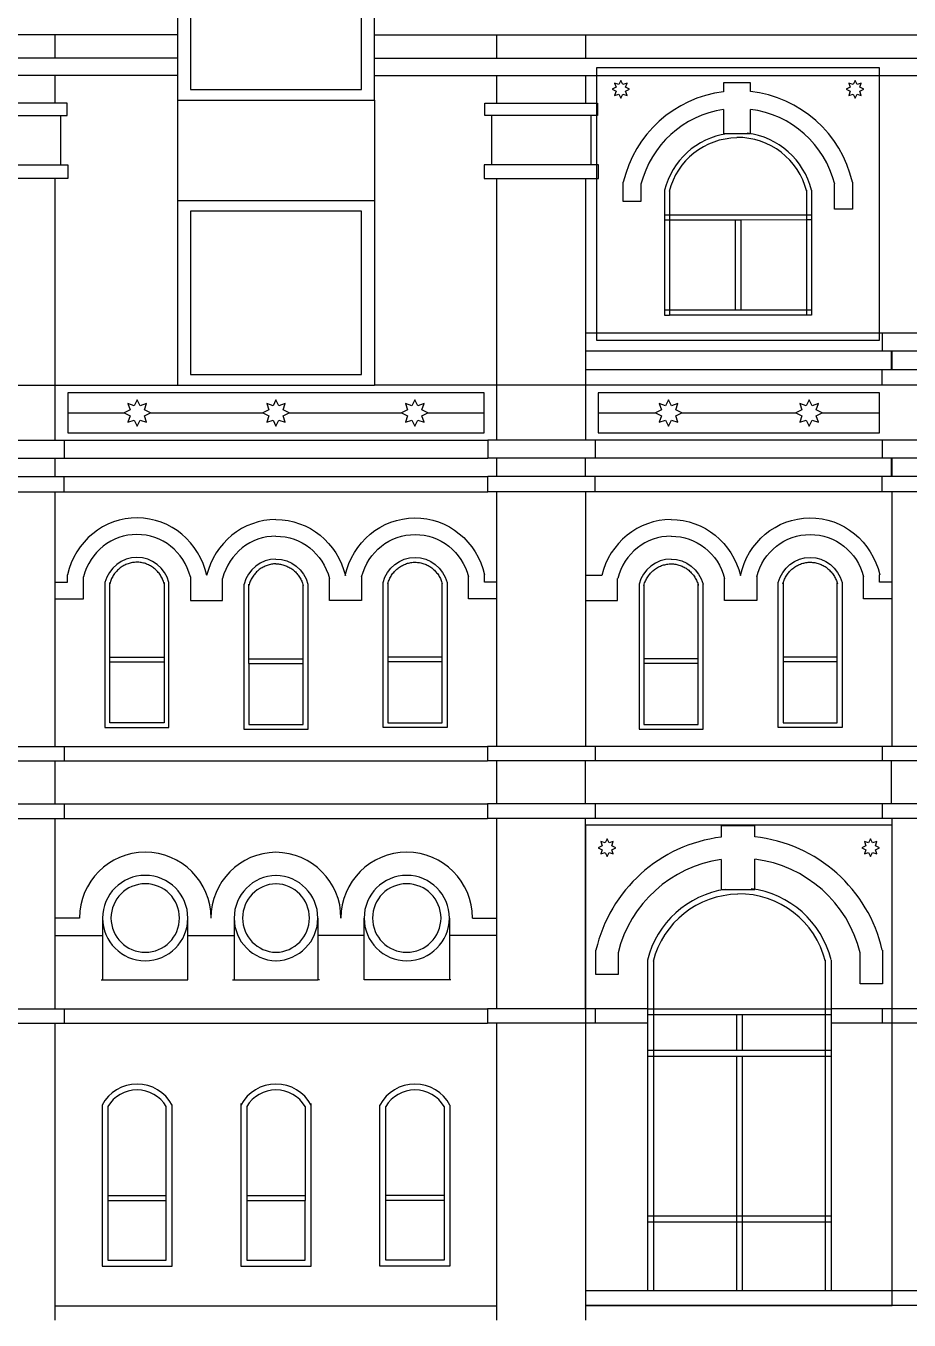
# Model space of a CAD drawing. Extents: x 57125 to 87063, y 75732 to 102848.
# Drawn here: x 69531 to 78582, y 75732 to 88989 of the extents above; entities that cross this region are included whole.
import ezdxf

# ---------------------------------------------------------------- set-up
doc = ezdxf.new("R2010")
doc.units = 0
for name, color, linetype, lineweight in [('01_SOURCE_ARCHITECTURE', 7, 'Continuous', 25), ('02_SOURCE_OPENINGS', 7, 'Continuous', 25), ('04_ANDALUSIAN_ALFIZ', 7, 'Continuous', 25), ('05_ANDALUSIAN_GIRIH', 7, 'Continuous', 25), ('06_ANDALUSIAN_FRIEZES', 7, 'Continuous', 25)]:
    doc.layers.add(name, color=color, linetype=linetype, lineweight=lineweight)

# ---------------------------------------------------------------- blocks, each defined once
blk = doc.blocks.new('ANDALUSIAN_ORIGINAL_OPENING_050')
at = {"layer": '02_SOURCE_OPENINGS'}
for points in [[(-1008, 1426), (-1008, 851), (-1008, 671), (-1008, 432), (-1008, 252), (-1008, 0), (0, 0), (1008, 0), (1008, 252), (1008, 432), (1008, 671), (1008, 851), (1008, 1426)], [(-877, 1426), (-877, 109), (0, 109), (877, 109), (877, 1426)]]:
    blk.add_lwpolyline(points, dxfattribs=at)
for major_axis, start_param in [((1089, 0), 1.641557), ((958, 0), 1.65125)]:
    blk.add_ellipse((77, 1502), major_axis=major_axis, ratio=0.833333, start_param=start_param, end_param=3.225507, dxfattribs=at)
at = {"layer": '02_SOURCE_OPENINGS', "extrusion": (0, 0, -1)}
for major_axis, start_param in [((-1089, 0), 1.641557), ((-958, 0), 1.65125)]:
    blk.add_ellipse((-77, 1502), major_axis=major_axis, ratio=0.833333, start_param=start_param, end_param=3.225507, dxfattribs=at)
blk = doc.blocks.new('ANDALUSIAN_ORIGINAL_OPENING_049')
at = {"layer": '02_SOURCE_OPENINGS'}
blk.add_lwpolyline([(-877, 0), (0, 0), (877, 0), (877, 1672), (0, 1672), (-877, 1672)], close=True, dxfattribs=at)
blk = doc.blocks.new('ANDALUSIAN_ORIGINAL_OPENING_018')
at = {"layer": '02_SOURCE_OPENINGS'}
for points in [[(328, 1435), (328, -50), (-328, -50), (-328, 1435)], [(-278, 1435), (-278, 673)], [(278, 673), (278, 1435)], [(-278, 673), (-278, 623)], [(278, 673), (-278, 673)], [(278, 623), (278, 673)], [(278, 623), (-278, 623)], [(-278, 623), (-278, 0), (278, 0), (278, 623)]]:
    blk.add_lwpolyline(points, dxfattribs=at)
at = {"layer": '02_SOURCE_OPENINGS', "extrusion": (0, 0, -1)}
blk.add_ellipse((0, 1345), major_axis=(0, 349), ratio=0.972, start_param=4.972486, end_param=1.310699, dxfattribs=at)
at = {"layer": '02_SOURCE_OPENINGS'}
blk.add_open_spline([(-279, 1422), (-277, 1431), (-274, 1440), (-266, 1464), (-259, 1478), (-244, 1505), (-236, 1519), (-217, 1543), (-206, 1555), (-184, 1576), (-172, 1586), (-146, 1603), (-133, 1611), (-105, 1623), (-91, 1629), (-62, 1637), (-47, 1640), (-17, 1644), (-2, 1644), (28, 1643), (43, 1641), (73, 1634), (88, 1630), (116, 1619), (130, 1612), (156, 1597), (169, 1588), (193, 1568), (204, 1557), (224, 1534), (234, 1522), (250, 1495), (258, 1481), (270, 1453), (275, 1438), (279, 1422), (279, 1422), (279, 1422)], degree=3, knots=[-1.310699, -1.310699, -1.310699, -1.310699, -1.216605, -1.216605, -1.05874, -1.05874, -0.900876, -0.900876, -0.743012, -0.743012, -0.585148, -0.585148, -0.427283, -0.427283, -0.269419, -0.269419, -0.111555, -0.111555, 0.04631, 0.04631, 0.204174, 0.204174, 0.362038, 0.362038, 0.519902, 0.519902, 0.677767, 0.677767, 0.835631, 0.835631, 0.993495, 0.993495, 1.151359, 1.151359, 1.309224, 1.309224, 1.310699, 1.310699, 1.310699, 1.310699], dxfattribs=at)
blk = doc.blocks.new('ANDALUSIAN_ORIGINAL_OPENING_017')
at = {"layer": '02_SOURCE_OPENINGS'}
for points in [[(-328, 1435), (-328, -50), (0, -50), (328, -50), (328, 1435)], [(-278, 673), (-278, 1435)], [(278, 673), (278, 1435)], [(-278, 623), (-278, 673)], [(-278, 673), (0, 673), (278, 673)], [(278, 623), (278, 673)], [(-278, 623), (0, 623), (278, 623)], [(-278, 623), (-278, 0), (0, 0), (278, 0), (278, 623)]]:
    blk.add_lwpolyline(points, dxfattribs=at)
blk.add_ellipse((0, 1345), major_axis=(0, 349), ratio=0.972, start_param=0, end_param=1.310699, dxfattribs=at)
at = {"layer": '02_SOURCE_OPENINGS', "extrusion": (0, 0, -1)}
blk.add_ellipse((0, 1345), major_axis=(0, 349), ratio=0.972, start_param=0, end_param=1.310699, dxfattribs=at)
at = {"layer": '02_SOURCE_OPENINGS'}
for points in [[(0, 1644), (-4, 1644), (-9, 1644), (-28, 1643), (-43, 1641), (-73, 1634), (-88, 1630), (-116, 1619), (-130, 1612), (-156, 1597), (-169, 1588), (-193, 1568), (-204, 1557), (-224, 1534), (-234, 1522), (-250, 1495), (-258, 1481), (-270, 1453), (-275, 1438), (-279, 1422), (-279, 1422), (-279, 1422)], [(0, 1644), (4, 1644), (9, 1644), (28, 1643), (43, 1641), (73, 1634), (88, 1630), (116, 1619), (130, 1612), (156, 1597), (169, 1588), (193, 1568), (204, 1557), (224, 1534), (234, 1522), (250, 1495), (258, 1481), (270, 1453), (275, 1438), (279, 1422), (279, 1422), (279, 1422)]]:
    blk.add_open_spline(points, degree=3, knots=[0, 0, 0, 0, 0.04631, 0.04631, 0.204174, 0.204174, 0.362038, 0.362038, 0.519902, 0.519902, 0.677767, 0.677767, 0.835631, 0.835631, 0.993495, 0.993495, 1.151359, 1.151359, 1.309224, 1.309224, 1.310699, 1.310699, 1.310699, 1.310699], dxfattribs=at)
blk = doc.blocks.new('ANDALUSIAN_ORIGINAL_OPENING_061')
at = {"layer": '02_SOURCE_OPENINGS'}
for centre, radius, start, end in [((8, 437), 437, 90.9879, 180), ((-8, 437), 437, 0, 89.0121), ((8, 437), 351, 91.232, 180), ((-8, 437), 351, 0, 88.768), ((8, 437), 437, 180, -90.9879), ((8, 437), 351, 180, -91.232), ((-8, 437), 437, -89.0121, 0), ((-8, 437), 351, -88.768, 0)]:
    blk.add_arc(centre, radius, start, end, dxfattribs=at)
blk = doc.blocks.new('ANDALUSIAN_ORIGINAL_OPENING_062')
at = {"layer": '02_SOURCE_OPENINGS'}
for radius, start, end in [(437, 0, 180), (351, 0, 180), (437, 180, 0), (351, 180, 0)]:
    blk.add_arc((0, 437), radius, start, end, dxfattribs=at)
blk = doc.blocks.new('ANDALUSIAN_ORIGINAL_OPENING_008')
at = {"layer": '02_SOURCE_OPENINGS'}
for points in [[(-359, 1605), (-359, -60), (0, -60), (359, -60), (359, 1605)], [(-299, 1575), (-299, 663)], [(299, 1575), (299, 663)], [(-299, 663), (-299, 613)], [(-299, 663), (0, 663), (299, 663)], [(299, 663), (299, 613)], [(-299, 613), (0, 613), (299, 613)], [(-299, 613), (-299, 0), (0, 0), (299, 0), (299, 613)]]:
    blk.add_lwpolyline(points, dxfattribs=at)
for radius, start, end in [(407, 90, 151.8913), (347, 90, 149.5046), (407, 28.1087, 90), (347, 30.4954, 90)]:
    blk.add_arc((0, 1399), radius, start, end, dxfattribs=at)
blk = doc.blocks.new('ANDALUSIAN_ORIGINAL_OPENING_009')
at = {"layer": '02_SOURCE_OPENINGS'}
for points in [[(359, 1591), (359, -60), (-359, -60), (-359, 1591)], [(-299, 663), (-299, 1575)], [(299, 1575), (299, 663)], [(-299, 613), (-299, 663)], [(299, 663), (-299, 663)], [(299, 663), (299, 613)], [(299, 613), (-299, 613)], [(299, 613), (299, 0), (-299, 0), (-299, 613)]]:
    blk.add_lwpolyline(points, dxfattribs=at)
for radius, start, end in [(407, 28.1087, 151.8913), (347, 30.4954, 149.5046)]:
    blk.add_arc((0, 1399), radius, start, end, dxfattribs=at)
blk = doc.blocks.new('ANDALUSIAN_ORIGINAL_OPENING_020')
at = {"layer": '02_SOURCE_OPENINGS'}
for points in [[(328, 1435), (328, -50), (-328, -50), (-328, 1435)], [(-278, 1435), (-278, 673)], [(278, 673), (278, 1435)], [(-278, 673), (-278, 623)], [(278, 673), (-278, 673)], [(278, 623), (278, 673)], [(278, 623), (-278, 623)], [(-278, 623), (-278, 0), (278, 0), (278, 623)]]:
    blk.add_lwpolyline(points, dxfattribs=at)
at = {"layer": '02_SOURCE_OPENINGS', "extrusion": (0, 0, -1)}
blk.add_ellipse((0, 1345), major_axis=(0, 349), ratio=0.972, start_param=4.972486, end_param=1.310699, dxfattribs=at)
at = {"layer": '02_SOURCE_OPENINGS'}
blk.add_open_spline([(-279, 1422), (-277, 1431), (-274, 1440), (-266, 1464), (-259, 1478), (-244, 1505), (-236, 1519), (-217, 1543), (-206, 1555), (-184, 1576), (-172, 1586), (-146, 1603), (-133, 1611), (-105, 1623), (-91, 1629), (-62, 1637), (-47, 1640), (-17, 1644), (-2, 1644), (28, 1643), (43, 1641), (73, 1634), (88, 1630), (116, 1619), (130, 1612), (156, 1597), (169, 1588), (193, 1568), (204, 1557), (224, 1534), (234, 1522), (250, 1495), (258, 1481), (270, 1453), (275, 1438), (279, 1422), (279, 1422), (279, 1422)], degree=3, knots=[-1.310699, -1.310699, -1.310699, -1.310699, -1.216605, -1.216605, -1.05874, -1.05874, -0.900876, -0.900876, -0.743012, -0.743012, -0.585148, -0.585148, -0.427283, -0.427283, -0.269419, -0.269419, -0.111555, -0.111555, 0.04631, 0.04631, 0.204174, 0.204174, 0.362038, 0.362038, 0.519902, 0.519902, 0.677767, 0.677767, 0.835631, 0.835631, 0.993495, 0.993495, 1.151359, 1.151359, 1.309224, 1.309224, 1.310699, 1.310699, 1.310699, 1.310699], dxfattribs=at)
blk = doc.blocks.new('ANDALUSIAN_ORIGINAL_OPENING_019')
at = {"layer": '02_SOURCE_OPENINGS'}
for points in [[(-328, 1435), (-328, -50), (0, -50), (328, -50), (328, 1435)], [(-278, 1435), (-278, 673)], [(278, 673), (278, 1435)], [(-278, 673), (-278, 623)], [(278, 673), (-278, 673)], [(278, 623), (278, 673)], [(278, 623), (-278, 623)], [(-278, 623), (-278, 0), (278, 0), (278, 623)]]:
    blk.add_lwpolyline(points, dxfattribs=at)
blk.add_ellipse((0, 1345), major_axis=(0, 349), ratio=0.972, start_param=6.283185, end_param=1.310699, dxfattribs=at)
at = {"layer": '02_SOURCE_OPENINGS', "extrusion": (0, 0, -1)}
blk.add_ellipse((0, 1345), major_axis=(0, 349), ratio=0.972, start_param=6.283185, end_param=1.310699, dxfattribs=at)
at = {"layer": '02_SOURCE_OPENINGS'}
blk.add_open_spline([(-279, 1422), (-277, 1431), (-274, 1440), (-266, 1464), (-259, 1478), (-244, 1505), (-236, 1519), (-217, 1543), (-206, 1555), (-184, 1576), (-172, 1586), (-146, 1603), (-133, 1611), (-105, 1623), (-91, 1629), (-62, 1637), (-47, 1640), (-17, 1644), (-2, 1644), (28, 1643), (43, 1641), (73, 1634), (88, 1630), (116, 1619), (130, 1612), (156, 1597), (169, 1588), (193, 1568), (204, 1557), (224, 1534), (234, 1522), (250, 1495), (258, 1481), (270, 1453), (275, 1438), (279, 1422), (279, 1422), (279, 1422)], degree=3, knots=[-1.310699, -1.310699, -1.310699, -1.310699, -1.216605, -1.216605, -1.05874, -1.05874, -0.900876, -0.900876, -0.743012, -0.743012, -0.585148, -0.585148, -0.427283, -0.427283, -0.269419, -0.269419, -0.111555, -0.111555, 0.04631, 0.04631, 0.204174, 0.204174, 0.362038, 0.362038, 0.519902, 0.519902, 0.677767, 0.677767, 0.835631, 0.835631, 0.993495, 0.993495, 1.151359, 1.151359, 1.309224, 1.309224, 1.310699, 1.310699, 1.310699, 1.310699], dxfattribs=at)
blk = doc.blocks.new('ANDALUSIAN_ORIGINAL_OPENING_004')
at = {"layer": '02_SOURCE_OPENINGS'}
for points in [[(-941, 3387), (-941, 2889), (-941, 2886)], [(-881, 3387), (-881, 2886)], [(881, 3388), (881, 2886)], [(941, 3388), (941, 2889), (941, 2886)], [(-941, 2886), (-941, 2826)], [(-881, 2886), (-941, 2886)], [(-941, 2826), (-941, 2742), (-941, 2460)], [(-881, 2826), (-941, 2826)], [(-881, 2886), (-881, 2826)], [(881, 2886), (-881, 2886)], [(-881, 2826), (-881, 2460)], [(-30, 2826), (-881, 2826)], [(-30, 2826), (-30, 2460)], [(30, 2826), (-30, 2826)], [(30, 2826), (30, 2460)], [(881, 2826), (30, 2826)], [(881, 2886), (881, 2826)], [(941, 2886), (881, 2886)], [(881, 2826), (881, 2460)], [(941, 2826), (881, 2826)], [(941, 2886), (941, 2826)], [(941, 2826), (941, 2742), (941, 2460)], [(-941, 2460), (-941, 2400)], [(-881, 2460), (-941, 2460)], [(-941, 2400), (-941, 763)], [(-881, 2400), (-941, 2400)], [(-881, 2460), (-881, 2400)], [(-30, 2460), (-881, 2460)], [(-881, 2400), (-881, 763)], [(-30, 2400), (-881, 2400)], [(30, 2460), (-30, 2460)], [(-30, 2400), (-30, 763)], [(30, 2400), (-30, 2400)], [(881, 2460), (30, 2460)], [(30, 2400), (30, 763)], [(881, 2400), (30, 2400)], [(881, 2460), (881, 2400)], [(941, 2460), (881, 2460)], [(881, 2400), (881, 763)], [(941, 2400), (881, 2400)], [(941, 2460), (941, 2400)], [(941, 2400), (941, 763)], [(-941, 763), (-941, 703)], [(-881, 763), (-941, 763)], [(-941, 703), (-941, 0)], [(-881, 703), (-941, 703)], [(-881, 763), (-881, 703)], [(-30, 763), (-881, 763)], [(-881, 703), (-881, 0)], [(-30, 703), (-881, 703)], [(-30, 763), (-30, 703)], [(30, 763), (-30, 763)], [(-30, 703), (-30, 0)], [(30, 703), (-30, 703)], [(30, 763), (30, 703)], [(881, 763), (30, 763)], [(30, 703), (30, 0)], [(881, 703), (30, 703)], [(881, 763), (881, 703)], [(941, 763), (881, 763)], [(881, 703), (881, 0)], [(941, 703), (881, 703)], [(941, 763), (941, 703)], [(941, 703), (941, 0)]]:
    blk.add_lwpolyline(points, dxfattribs=at)
for radius, start, end in [(968, 98.2862, 166.0237), (972, 13.9763, 82.7923), (908, 90.7529, 166.0237), (912, 13.9763, 90.7493)]:
    blk.add_arc((-2, 3154), radius, start, end, dxfattribs=at)
blk = doc.blocks.new('ANDALUSIAN_ORIGINAL_OPENING_028')
at = {"layer": '02_SOURCE_OPENINGS'}
for points in [[(-753, 1279), (-753, 1024)], [(-703, 1279), (-703, 1024)], [(703, 1280), (703, 1025)], [(753, 1280), (753, 1025)], [(-753, 1024), (-753, 50)], [(-703, 1024), (-753, 1024)], [(-703, 974), (-753, 974)], [(703, 1025), (-703, 1024)], [(-703, 1024), (-703, 974)], [(-703, 974), (-703, 50)], [(-30, 974), (-703, 974)], [(-30, 974), (-30, 50)], [(30, 974), (-30, 974)], [(703, 975), (30, 974)], [(30, 974), (30, 50)], [(703, 1025), (703, 975)], [(753, 1025), (703, 1025)], [(703, 975), (703, 50)], [(753, 975), (703, 975)], [(753, 1025), (753, 975)], [(753, 975), (753, 50)], [(753, 975), (753, 975)], [(-703, 50), (-753, 50)], [(-753, 50), (-753, 0), (-703, 0)], [(-703, 50), (-703, 0)], [(-30, 50), (-703, 50)], [(30, 50), (-30, 50)], [(703, 50), (30, 50)], [(753, 50), (753, 0), (703, 0)], [(703, 50), (703, 0)], [(753, 50), (703, 50)], [(703, 0), (-703, 0)]]:
    blk.add_lwpolyline(points, dxfattribs=at)
for radius, start, end in [(774, 98.2862, 166.0237), (778, 13.9763, 82.7923), (724, 90.755, 166.0237), (728, 13.9763, 90.7514)]:
    blk.add_arc((-2, 1092), radius, start, end, dxfattribs=at)
blk = doc.blocks.new('ANDALUSIAN_ORIGINAL_OPENING_007')
at = {"layer": '02_SOURCE_OPENINGS'}
for points in [[(-359, 1591), (-359, -60), (359, -60), (359, 1591)], [(-299, 1575), (-299, 663)], [(299, 663), (299, 1575)], [(-299, 663), (-299, 613)], [(-299, 663), (299, 663)], [(299, 613), (299, 663)], [(-299, 613), (299, 613)], [(-299, 613), (-299, 0), (299, 0), (299, 613)]]:
    blk.add_lwpolyline(points, dxfattribs=at)
for radius, start, end in [(407, 28.1087, 151.8913), (347, 30.4954, 149.5046)]:
    blk.add_arc((0, 1399), radius, start, end, dxfattribs=at)
blk = doc.blocks.new('ANDALUSIAN_ORIGINAL_OPENING_016')
at = {"layer": '02_SOURCE_OPENINGS'}
for points in [[(-328, 1435), (-328, -50), (328, -50), (328, 1435)], [(-278, 673), (-278, 1435)], [(278, 1435), (278, 673)], [(-278, 623), (-278, 673)], [(-278, 673), (278, 673)], [(278, 673), (278, 623)], [(-278, 623), (278, 623)], [(278, 623), (278, 0), (-278, 0), (-278, 623)]]:
    blk.add_lwpolyline(points, dxfattribs=at)
blk.add_ellipse((0, 1345), major_axis=(0, 349), ratio=0.972, start_param=4.972486, end_param=1.310699, dxfattribs=at)
blk.add_open_spline([(279, 1422), (277, 1431), (274, 1440), (266, 1464), (259, 1478), (244, 1505), (236, 1519), (217, 1543), (206, 1555), (184, 1576), (172, 1586), (146, 1603), (133, 1611), (105, 1623), (91, 1629), (62, 1637), (47, 1640), (17, 1644), (2, 1644), (-28, 1643), (-43, 1641), (-73, 1634), (-88, 1630), (-116, 1619), (-130, 1612), (-156, 1597), (-169, 1588), (-193, 1568), (-204, 1557), (-224, 1534), (-234, 1522), (-250, 1495), (-258, 1481), (-270, 1453), (-275, 1438), (-279, 1422), (-279, 1422), (-279, 1422)], degree=3, knots=[-1.310699, -1.310699, -1.310699, -1.310699, -1.216605, -1.216605, -1.05874, -1.05874, -0.900876, -0.900876, -0.743012, -0.743012, -0.585148, -0.585148, -0.427283, -0.427283, -0.269419, -0.269419, -0.111555, -0.111555, 0.04631, 0.04631, 0.204174, 0.204174, 0.362038, 0.362038, 0.519902, 0.519902, 0.677767, 0.677767, 0.835631, 0.835631, 0.993495, 0.993495, 1.151359, 1.151359, 1.309224, 1.309224, 1.310699, 1.310699, 1.310699, 1.310699], dxfattribs=at)
blk = doc.blocks.new('ANDALUSIAN_ORIGINAL_OPENING_060')
at = {"layer": '02_SOURCE_OPENINGS'}
for radius, start, end in [(437, 0, 180), (351, 0, 180), (437, 180, 0), (351, 180, 0)]:
    blk.add_arc((0, 437), radius, start, end, dxfattribs=at)
blk = doc.blocks.new('ANDALUSIAN_ANDALUSIAN_FRIEZE_BAY_4')
at = {"layer": '05_ANDALUSIAN_GIRIH'}
for points in [[(-1287.502667, 275), (-1348.915662, 305.480735), (-1327.043251, 370.459415), (-1392.021931, 348.587005), (-1422.502667, 410), (-1452.983402, 348.587005), (-1517.962082, 370.459415), (-1496.089671, 305.480735), (-1557.502667, 275)], [(135, 275), (73.587005, 305.480735), (95.459415, 370.459415), (30.480735, 348.587005), (0, 410), (-30.480735, 348.587005), (-95.459415, 370.459415), (-73.587005, 305.480735), (-135, 275)], [(1557.502667, 275), (1496.089671, 305.480735), (1517.962082, 370.459415), (1452.983402, 348.587005), (1422.502667, 410), (1392.021931, 348.587005), (1327.043251, 370.459415), (1348.915662, 305.480735), (1287.502667, 275)], [(-2133.754, 275), (-1557.502667, 275)], [(-1557.502667, 275), (-1496.089671, 244.519265), (-1517.962082, 179.540585), (-1452.983402, 201.412995), (-1422.502667, 140), (-1392.021931, 201.412995), (-1327.043251, 179.540585), (-1348.915662, 244.519265), (-1287.502667, 275)], [(-1287.502667, 275), (-135, 275)], [(-135, 275), (-73.587005, 244.519265), (-95.459415, 179.540585), (-30.480735, 201.412995), (0, 140), (30.480735, 201.412995), (95.459415, 179.540585), (73.587005, 244.519265), (135, 275)], [(135, 275), (1287.502667, 275)], [(1287.502667, 275), (1348.915662, 244.519265), (1327.043251, 179.540585), (1392.021931, 201.412995), (1422.502667, 140), (1452.983402, 201.412995), (1517.962082, 179.540585), (1496.089671, 244.519265), (1557.502667, 275)], [(1557.502667, 275), (2133.754, 275)]]:
    blk.add_lwpolyline(points, dxfattribs=at)
at = {"layer": '06_ANDALUSIAN_FRIEZES'}
blk.add_lwpolyline([(-2133.754, 70), (2133.754, 70), (2133.754, 275), (2133.754, 480), (-2133.754, 480), (-2133.754, 275)], close=True, dxfattribs=at)
blk = doc.blocks.new('ANDALUSIAN_ANDALUSIAN_FRIEZE_BAY_5')
at = {"layer": '05_ANDALUSIAN_GIRIH'}
for points in [[(-584.94575, 275), (-646.358745, 305.480735), (-624.486335, 370.459415), (-689.465015, 348.587005), (-719.94575, 410), (-750.426485, 348.587005), (-815.405165, 370.459415), (-793.532755, 305.480735), (-854.94575, 275)], [(854.94575, 275), (793.532755, 305.480735), (815.405165, 370.459415), (750.426485, 348.587005), (719.94575, 410), (689.465015, 348.587005), (624.486335, 370.459415), (646.358745, 305.480735), (584.94575, 275)], [(-1439.8915, 275), (-854.94575, 275)], [(-854.94575, 275), (-793.532755, 244.519265), (-815.405165, 179.540585), (-750.426485, 201.412995), (-719.94575, 140), (-689.465015, 201.412995), (-624.486335, 179.540585), (-646.358745, 244.519265), (-584.94575, 275)], [(-584.94575, 275), (584.94575, 275)], [(584.94575, 275), (646.358745, 244.519265), (624.486335, 179.540585), (689.465015, 201.412995), (719.94575, 140), (750.426485, 201.412995), (815.405165, 179.540585), (793.532755, 244.519265), (854.94575, 275)], [(854.94575, 275), (1439.8915, 275)]]:
    blk.add_lwpolyline(points, dxfattribs=at)
at = {"layer": '06_ANDALUSIAN_FRIEZES'}
blk.add_lwpolyline([(-1439.8915, 70), (1439.8915, 70), (1439.8915, 275), (1439.8915, 480), (-1439.8915, 480), (-1439.8915, 275)], close=True, dxfattribs=at)
blk = doc.blocks.new('ANDALUSIAN_ALFIZ_GROUND_BAY_5')
at = {"layer": '04_ANDALUSIAN_ALFIZ'}
blk.add_lwpolyline([(-1569.8915, 0), (1569.8915, 0), (1569.8915, 149.953234), (1569.8915, 2891.842269), (1569.8915, 3039.295118), (1569.8915, 4918.4), (1569.891295, 4918.4), (-1569.8915, 4918.4), (-1569.8915, 3039.295118), (-1569.8915, 2891.842269), (-1569.8915, 149.953234)], close=True, dxfattribs=at)
at = {"layer": '05_ANDALUSIAN_GIRIH'}
for points in [[(-1439.8915, 4688.4), (-1398.949503, 4668.07951), (-1413.53111, 4624.76039), (-1370.21199, 4639.341997), (-1349.8915, 4598.4), (-1329.57101, 4639.341997), (-1286.25189, 4624.76039), (-1300.833497, 4668.07951), (-1259.8915, 4688.4), (-1300.833497, 4708.72049), (-1286.25189, 4752.03961), (-1329.57101, 4737.458003), (-1349.8915, 4778.4), (-1370.21199, 4737.458003), (-1413.53111, 4752.03961), (-1398.949503, 4708.72049)], [(1259.8915, 4688.4), (1300.833497, 4668.07951), (1286.25189, 4624.76039), (1329.57101, 4639.341997), (1349.8915, 4598.4), (1370.21199, 4639.341997), (1413.53111, 4624.76039), (1398.949503, 4668.07951), (1439.8915, 4688.4), (1398.949503, 4708.72049), (1413.53111, 4752.03961), (1370.21199, 4737.458003), (1349.8915, 4778.4), (1329.57101, 4737.458003), (1286.25189, 4752.03961), (1300.833497, 4708.72049)]]:
    blk.add_lwpolyline(points, close=True, dxfattribs=at)
blk = doc.blocks.new('ANDALUSIAN_ALFIZ_UPPER_4')
at = {"layer": '04_ANDALUSIAN_ALFIZ'}
blk.add_lwpolyline([(-1450, 0), (1450, 0), (1450, 70.061998), (1450, 2709.896855), (1450, 2790), (-1450, 2790), (-1450, 2709.896855), (-1450, 2428.184911), (-1450, 2300.192245), (-1450, 1793.842208), (-1450, 1654.663092), (-1450, 70.061998)], close=True, dxfattribs=at)
at = {"layer": '05_ANDALUSIAN_GIRIH'}
for points in [[(-1290, 2570), (-1249.058003, 2549.67951), (-1263.63961, 2506.36039), (-1220.32049, 2520.941997), (-1200, 2480), (-1179.67951, 2520.941997), (-1136.36039, 2506.36039), (-1150.941997, 2549.67951), (-1110, 2570), (-1150.941997, 2590.32049), (-1136.36039, 2633.63961), (-1179.67951, 2619.058003), (-1200, 2660), (-1220.32049, 2619.058003), (-1263.63961, 2633.63961), (-1249.058003, 2590.32049)], [(1110, 2570), (1150.941997, 2549.67951), (1136.36039, 2506.36039), (1179.67951, 2520.941997), (1200, 2480), (1220.32049, 2520.941997), (1263.63961, 2506.36039), (1249.058003, 2549.67951), (1290, 2570), (1249.058003, 2590.32049), (1263.63961, 2633.63961), (1220.32049, 2619.058003), (1200, 2660), (1179.67951, 2619.058003), (1136.36039, 2633.63961), (1150.941997, 2590.32049)]]:
    blk.add_lwpolyline(points, close=True, dxfattribs=at)

msp = doc.modelspace()

# ---------------------------------------------------------------- linework, layer by layer
at = {"layer": '01_SOURCE_ARCHITECTURE'}
for points in [[(69830, 88899), (68921, 88899)], [(69830, 88660), (69830, 88899)], [(71086, 88899), (69830, 88899)], [(73102, 88899), (74358, 88899)], [(74358, 88660), (74358, 88899)], [(74358, 88899), (75267, 88899)], [(75267, 88899), (75267, 88660)], [(75267, 88899), (86206, 88899)], [(69830, 88660), (68921, 88660)], [(71086, 88660), (69830, 88660)], [(73102, 88660), (74358, 88660)], [(74358, 88660), (75267, 88660)], [(75267, 88660), (86206, 88660)], [(69830, 88480), (68921, 88480)], [(69830, 88198), (69830, 88480)], [(71086, 88480), (69830, 88480)], [(73102, 88480), (74358, 88480)], [(74358, 88198), (74358, 88480)], [(74358, 88480), (75267, 88480)], [(75267, 88480), (75267, 88198)], [(75267, 88480), (75378, 88480), (78278, 88480), (79278, 88480), (82178, 88480), (83178, 88480), (86078, 88480), (86206, 88480)], [(76955, 88316), (76955, 88406), (76679, 88406), (76679, 88314)], [(69830, 88198), (68921, 88198)], [(69885, 88070), (69953, 88070), (69953, 88198), (69830, 88198)], [(71086, 88228), (71086, 87200)], [(73102, 88228), (73102, 87200)], [(74303, 88070), (74235, 88070), (74235, 88198), (74358, 88198)], [(74358, 88198), (75267, 88198)], [(75267, 88198), (75378, 88198), (75390, 88198), (75390, 88070), (75378, 88070), (75322, 88070)], [(68866, 88070), (69885, 88070)], [(69885, 88070), (69885, 87564)], [(74303, 88070), (74303, 87564)], [(75322, 88070), (74303, 88070)], [(75322, 88070), (75322, 87564)], [(76679, 88131), (76679, 87886), (76955, 87886), (76955, 88134)], [(68866, 87564), (69885, 87564)], [(69885, 87564), (69962, 87564), (69962, 87425), (69830, 87425)], [(74303, 87564), (74226, 87564), (74226, 87425), (74358, 87425)], [(75322, 87564), (74303, 87564)], [(75267, 87425), (75378, 87425), (75399, 87425), (75399, 87564), (75378, 87564), (75322, 87564)], [(69830, 87425), (68921, 87425)], [(69830, 85310), (69830, 87425)], [(74358, 85310), (74358, 87425)], [(74358, 87425), (75267, 87425)], [(75267, 87425), (75267, 85840)], [(75834, 87366), (75834, 87189), (75653, 87189), (75653, 87387)], [(78001, 87387), (78001, 87110), (77819, 87110), (77819, 87366)], [(71086, 87200), (71086, 85310)], [(71086, 87200), (72094, 87200), (73102, 87200)], [(73102, 87200), (73102, 85310)], [(75267, 85840), (75267, 85656)], [(78305, 85840), (78278, 85840), (75378, 85840), (75267, 85840)], [(78305, 85841), (78305, 85840)], [(78305, 85840), (78305, 85656)], [(79264, 85840), (78305, 85840)], [(75267, 85656), (75267, 85467)], [(78403, 85656), (75267, 85656)], [(78403, 85467), (78403, 85656)], [(78407, 85656), (78403, 85656)], [(78403, 85656), (78403, 85656)], [(78407, 85467), (78407, 85656)], [(79166, 85656), (78407, 85656)], [(78407, 85656), (78407, 85656)], [(75267, 85467), (75267, 85310)], [(78305, 85467), (75267, 85467)], [(78305, 85310), (78305, 85467)], [(79264, 85467), (78305, 85467)], [(78305, 85467), (78305, 85467)], [(68921, 85310), (69830, 85310)], [(69830, 84746), (69830, 85310)], [(69830, 85310), (71086, 85310)], [(71086, 85310), (72094, 85310), (73102, 85310)], [(74358, 85310), (73102, 85310)], [(74358, 84746), (74358, 85310)], [(75267, 85310), (74358, 85310)], [(75267, 85310), (75267, 84746)], [(86105, 85310), (75267, 85310)], [(68921, 84746), (69830, 84746)], [(69830, 84746), (69924, 84746)], [(69924, 84746), (69924, 84562)], [(69924, 84746), (72094, 84746), (74264, 84746)], [(74264, 84746), (74264, 84562)], [(74358, 84746), (74264, 84746)], [(75267, 84746), (74358, 84746)], [(75365, 84746), (75267, 84746)], [(75365, 84746), (75365, 84562)], [(78305, 84746), (75365, 84746)], [(78305, 84746), (78305, 84562)], [(79264, 84746), (78305, 84746)], [(78305, 84746), (78305, 84746)], [(68921, 84562), (69830, 84562)], [(69830, 84373), (69830, 84562)], [(69830, 84562), (69924, 84562)], [(69924, 84562), (72094, 84562), (74264, 84562)], [(74358, 84562), (74264, 84562)], [(74358, 84373), (74358, 84562)], [(75267, 84562), (74358, 84562)], [(75267, 84373), (75267, 84562)], [(75365, 84562), (75267, 84562)], [(78403, 84562), (75365, 84562)], [(78403, 84373), (78403, 84562)], [(78407, 84562), (78403, 84562)], [(78403, 84562), (78403, 84562)], [(78407, 84373), (78407, 84562)], [(79166, 84562), (78407, 84562)], [(78407, 84562), (78407, 84562)], [(68921, 84373), (69830, 84373)], [(69830, 84373), (69924, 84373)], [(69924, 84215), (69924, 84373)], [(69924, 84373), (72094, 84373), (74264, 84373)], [(74264, 84215), (74264, 84373)], [(74358, 84373), (74264, 84373)], [(75267, 84373), (74358, 84373)], [(75365, 84373), (75267, 84373)], [(75365, 84215), (75365, 84373)], [(78305, 84373), (75365, 84373)], [(78305, 84216), (78305, 84373)], [(79264, 84373), (78305, 84373)], [(78305, 84373), (78305, 84373)], [(68921, 84215), (69830, 84215)], [(69830, 83290), (69830, 84215)], [(69830, 84215), (69924, 84215)], [(69924, 84215), (72094, 84215), (74264, 84215)], [(74358, 84215), (74264, 84215)], [(74358, 83290), (74358, 84215)], [(75267, 84215), (74358, 84215)], [(75267, 84215), (75267, 83358)], [(75365, 84215), (75267, 84215)], [(78407, 84215), (75365, 84215)], [(78407, 84215), (78407, 84216)], [(78407, 83290), (78407, 84215)], [(79166, 84215), (78407, 84215)], [(69830, 83290), (69957, 83290), (69957, 83367)], [(69830, 83121), (70121, 83121), (70121, 83346)], [(69830, 83121), (69830, 83290)], [(71217, 83346), (71217, 83104), (71293, 83104), (71520, 83104), (71546, 83104), (71546, 83329)], [(72971, 83346), (72971, 83104), (72895, 83104), (72668, 83104), (72642, 83104), (72642, 83329)], [(74358, 83121), (74066, 83121), (74066, 83346)], [(74358, 83290), (74231, 83290), (74231, 83367)], [(74358, 83121), (74358, 83290)], [(75267, 83358), (75266, 83358)], [(75267, 83358), (75267, 83104)], [(75433, 83358), (75267, 83358)], [(75267, 83104), (75342, 83104), (75569, 83104), (75595, 83104), (75595, 83329)], [(77020, 83346), (77020, 83104), (76944, 83104), (76717, 83104), (76691, 83104), (76691, 83329)], [(78407, 83121), (78116, 83121), (78116, 83346)], [(78407, 83290), (78280, 83290), (78280, 83367)], [(78407, 83121), (78407, 83290)], [(69830, 81608), (69830, 83121)], [(74358, 81608), (74358, 83121)], [(75266, 83104), (75267, 83104)], [(75267, 83104), (75267, 81608)], [(78407, 81609), (78407, 83121)], [(68921, 81608), (69830, 81608)], [(69830, 81608), (69924, 81608)], [(69924, 81608), (69924, 81461)], [(69924, 81608), (72094, 81608), (74263, 81608)], [(74263, 81608), (74263, 81461)], [(74358, 81608), (74263, 81608)], [(75267, 81608), (74358, 81608)], [(75365, 81608), (75267, 81608)], [(75365, 81608), (75365, 81461)], [(78305, 81608), (75365, 81608)], [(78305, 81609), (78305, 81608)], [(78305, 81608), (78305, 81461)], [(79264, 81608), (78305, 81608)], [(68921, 81461), (69830, 81461)], [(69830, 81019), (69830, 81461)], [(69830, 81461), (69924, 81461)], [(69924, 81461), (72094, 81461), (74263, 81461)], [(74358, 81461), (74263, 81461)], [(74358, 81019), (74358, 81461)], [(75267, 81461), (74358, 81461)], [(75267, 81019), (75267, 81461)], [(75365, 81461), (75267, 81461)], [(78403, 81461), (75365, 81461)], [(78403, 81019), (78403, 81461)], [(79166, 81461), (78403, 81461)], [(78403, 81461), (78403, 81461)], [(68921, 81019), (69830, 81019)], [(69830, 81019), (69924, 81019)], [(69924, 81019), (69924, 80871)], [(69924, 81019), (72094, 81019), (74263, 81019)], [(74263, 81019), (74263, 80871)], [(74358, 81019), (74263, 81019)], [(75267, 81019), (74358, 81019)], [(75365, 81019), (75267, 81019)], [(75365, 81019), (75365, 80871)], [(78305, 81019), (75365, 81019)], [(78305, 81019), (78305, 80872)], [(79264, 81019), (78305, 81019)], [(78305, 81019), (78305, 81019)], [(68921, 80871), (69830, 80871)], [(69830, 79850), (69830, 80871)], [(69830, 80871), (69924, 80871)], [(69924, 80871), (72094, 80871), (74263, 80871)], [(74358, 80871), (74263, 80871)], [(74358, 79850), (74358, 80871)], [(75267, 80871), (74358, 80871)], [(75267, 78921), (75267, 80871)], [(75365, 80871), (75267, 80871)], [(78407, 80871), (75365, 80871)], [(78407, 80871), (78407, 80872)], [(78407, 78921), (78407, 80800), (78407, 80871)], [(79166, 80871), (78407, 80871)], [(77001, 80682), (77001, 80794), (76656, 80794), (76656, 80679)], [(76656, 80451), (76656, 80144), (77001, 80144), (77001, 80454)], [(69830, 79672), (69830, 79850)], [(70080, 79850), (69830, 79850)], [(70316, 79850), (70316, 79672)], [(71191, 79672), (71191, 79850)], [(71664, 79850), (71664, 79672)], [(72524, 79850), (72524, 79672)], [(72997, 79672), (72997, 79850)], [(73871, 79850), (73871, 79672)], [(74108, 79850), (74358, 79850)], [(74358, 79672), (74358, 79850)], [(69830, 78921), (69830, 79672)], [(69830, 79672), (70316, 79672)], [(70316, 79218), (71191, 79218), (71191, 79672)], [(70316, 79672), (70316, 79218)], [(71191, 79672), (71664, 79672)], [(71664, 79672), (71664, 79218)], [(72524, 79672), (72524, 79218)], [(72997, 79672), (72524, 79672)], [(73871, 79218), (72997, 79218), (72997, 79672)], [(73871, 79672), (73871, 79218)], [(74358, 79672), (73871, 79672)], [(74358, 78921), (74358, 79672)], [(75599, 79494), (75599, 79273), (75373, 79273), (75373, 79521)], [(78308, 79521), (78308, 79175), (78081, 79175), (78081, 79494)], [(70301, 79218), (70316, 79218)], [(71649, 79218), (71664, 79218)], [(71664, 79218), (72094, 79218), (72524, 79218)], [(72539, 79218), (72524, 79218)], [(73887, 79218), (73871, 79218)], [(68921, 78921), (69830, 78921)], [(69830, 78921), (69924, 78921)], [(69924, 78921), (69924, 78773)], [(69924, 78921), (72094, 78921), (74263, 78921)], [(74263, 78921), (74263, 78773)], [(74358, 78921), (74263, 78921)], [(75267, 78921), (74358, 78921)], [(75365, 78921), (75267, 78921), (75267, 78921)], [(75365, 78921), (75365, 78773)], [(75901, 78921), (75365, 78921)], [(78305, 78921), (77783, 78921)], [(78305, 78921), (78305, 78774)], [(79264, 78921), (79166, 78921), (78407, 78921), (78305, 78921)], [(78305, 78921), (78305, 78921)], [(68921, 78773), (69830, 78773)], [(69830, 75879), (69830, 78773)], [(69830, 78773), (69924, 78773)], [(69924, 78773), (72094, 78773), (74263, 78773)], [(74358, 78773), (74263, 78773)], [(74358, 75879), (74358, 78773)], [(75267, 78773), (74358, 78773)], [(75267, 78773), (75267, 76032)], [(75365, 78773), (75267, 78773), (75267, 78773)], [(75901, 78773), (75365, 78773)], [(78407, 78773), (77783, 78773)], [(78407, 78773), (78407, 78774)], [(78407, 76032), (78407, 78773)], [(79166, 78773), (78407, 78773), (78407, 78773)], [(75267, 76032), (75267, 75882)], [(78407, 76032), (77783, 76032), (77723, 76032), (76872, 76032), (76812, 76032), (75961, 76032), (75901, 76032), (75267, 76032), (75267, 76032)], [(79166, 76032), (78407, 76032), (78407, 76032)], [(69830, 75732), (69830, 75879)], [(69830, 75879), (72094, 75879), (74358, 75879)], [(74358, 75732), (74358, 75879)], [(75267, 75882), (75267, 75732)], [(86965, 75882), (75267, 75882)]]:
    msp.add_lwpolyline(points, dxfattribs=at)
for centre, radius, start, end in [((76827, 87119), 1204, 97.0336, 167.1219), ((76827, 87119), 1204, 12.8781, 83.8805), ((76827, 87119), 1023, 98.2862, 166.0237), ((76827, 87119), 1023, 13.9763, 82.7923), ((76840, 79185), 1505, 97.0336, 167.1219), ((76840, 79185), 1505, 12.8781, 83.8805), ((70754, 79850), 674, 0, 180), ((72101, 79850), 674, 90.6407, 180), ((72086, 79850), 674, 0, 89.3593), ((73434, 79850), 674, 0, 180), ((76840, 79185), 1279, 98.2862, 166.0237), ((76840, 79185), 1279, 13.9763, 82.7923)]:
    msp.add_arc(centre, radius, start, end, dxfattribs=at)
for centre, major_axis, start_param, end_param in [((70669, 83196), (0, 753), 4.929088, 1.341976), ((72094, 83179), (0, 753), 0, 1.330456), ((76143, 83179), (0, 753), 6.283185, 1.330456), ((70669, 83196), (0, 583), 4.972486, 1.310699), ((72094, 83179), (0, 583), 0, 1.310699), ((76143, 83179), (0, 583), 6.283185, 1.310699)]:
    msp.add_ellipse(centre, major_axis=major_axis, ratio=0.972, start_param=start_param, end_param=end_param, dxfattribs=at)
at = {"layer": '01_SOURCE_ARCHITECTURE', "extrusion": (0, 0, -1)}
for centre, major_axis, start_param, end_param in [((72094, 83179), (0, 753), 0, 1.330456), ((73519, 83196), (0, 753), 4.929088, 1.341976), ((76143, 83179), (0, 753), 6.283185, 1.330456), ((77568, 83196), (0, 753), 4.929088, 1.341976), ((72094, 83179), (0, 583), 0, 1.310699), ((73519, 83196), (0, 583), 4.972486, 1.310699), ((76143, 83179), (0, 583), 6.283185, 1.310699), ((77568, 83196), (0, 583), 4.972486, 1.310699)]:
    msp.add_ellipse(centre, major_axis=major_axis, ratio=0.972, start_param=start_param, end_param=end_param, dxfattribs=at)

# ---------------------------------------------------------------- block references
for name, p in [('ANDALUSIAN_ORIGINAL_OPENING_050', (72094, 88228)), ('ANDALUSIAN_ALFIZ_UPPER_4', (76828, 85770)), ('ANDALUSIAN_ORIGINAL_OPENING_028', (76828, 86026)), ('ANDALUSIAN_ORIGINAL_OPENING_049', (72094, 85419)), ('ANDALUSIAN_ANDALUSIAN_FRIEZE_BAY_4', (72094, 84750)), ('ANDALUSIAN_ANDALUSIAN_FRIEZE_BAY_5', (76837, 84750)), ('ANDALUSIAN_ORIGINAL_OPENING_016', (70669, 81851)), ('ANDALUSIAN_ORIGINAL_OPENING_017', (72094, 81834)), ('ANDALUSIAN_ORIGINAL_OPENING_018', (73519, 81851)), ('ANDALUSIAN_ORIGINAL_OPENING_019', (76143, 81834)), ('ANDALUSIAN_ORIGINAL_OPENING_020', (77568, 81851)), ('ANDALUSIAN_ALFIZ_GROUND_BAY_5', (76837, 75882)), ('ANDALUSIAN_ORIGINAL_OPENING_060', (70754, 79413)), ('ANDALUSIAN_ORIGINAL_OPENING_061', (72094, 79413)), ('ANDALUSIAN_ORIGINAL_OPENING_062', (73434, 79413)), ('ANDALUSIAN_ORIGINAL_OPENING_004', (76842, 76032)), ('ANDALUSIAN_ORIGINAL_OPENING_007', (70670, 76344)), ('ANDALUSIAN_ORIGINAL_OPENING_008', (72094, 76344)), ('ANDALUSIAN_ORIGINAL_OPENING_009', (73518, 76344))]:
    msp.add_blockref(name, p)

doc.saveas('drawing.dxf')
